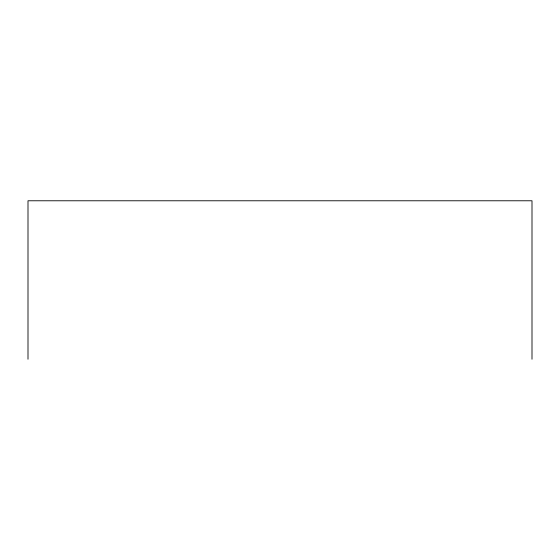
<?xml version="1.0" encoding="UTF-8"?>
<svg xmlns="http://www.w3.org/2000/svg" width="560" height="560" viewBox="0 0 560 560"><rect width="100%" height="100%" fill="white"/><g stroke="black" fill="none" stroke-linecap="round" stroke-linejoin="round"><path stroke-width="0.84" d="M532 359.226L532 200.774L28 200.774L28 359.226"/></g></svg>
